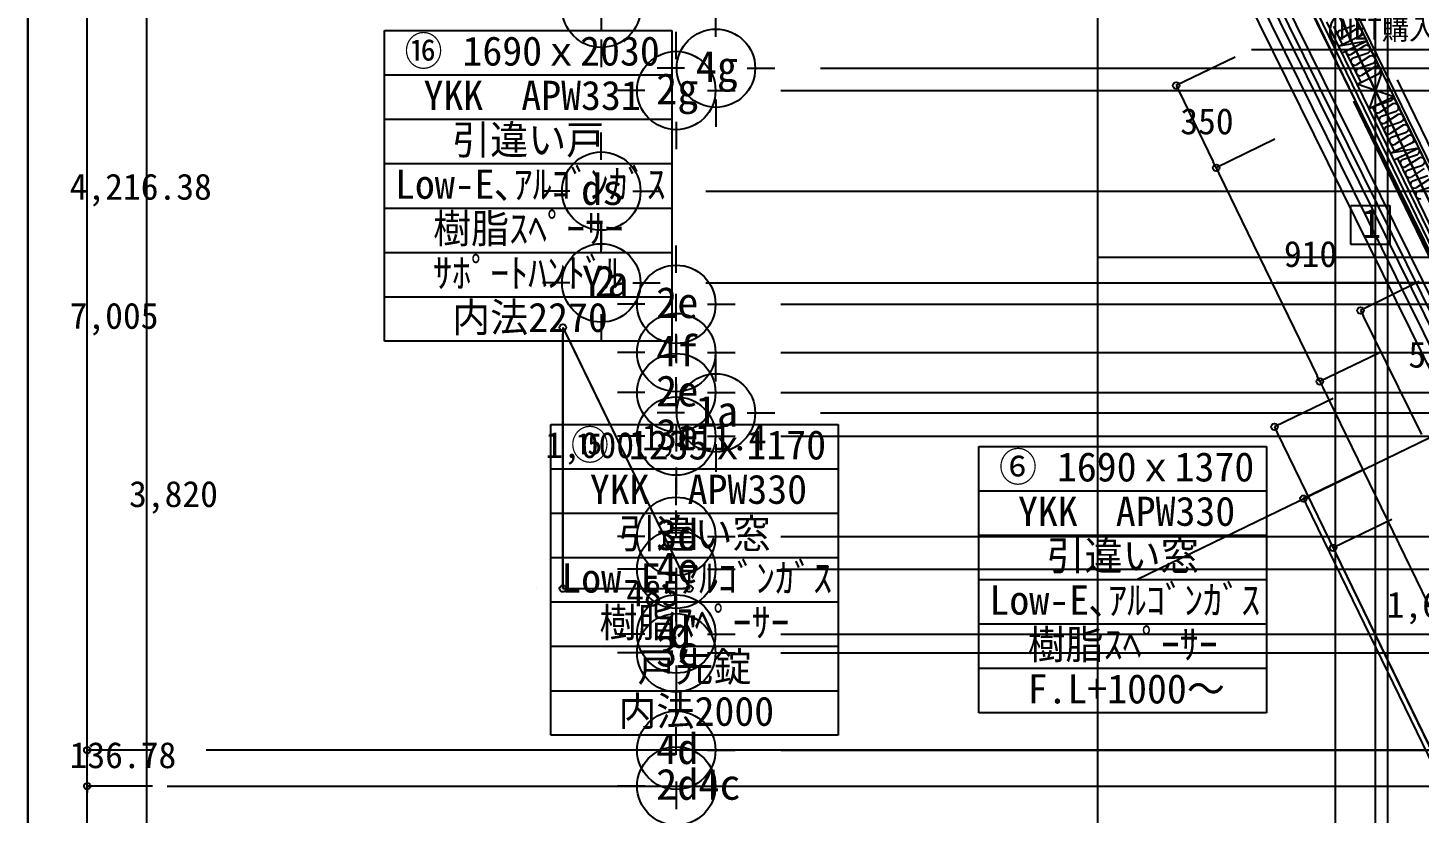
# Model space of a CAD drawing. Header units: metres. Extents: x 10861 to 26950, y 7268 to 22901.
# Drawn here: x 10920 to 16245, y 12473 to 15480 of the extents above; entities that cross this region are included whole.
import ezdxf

# ---------------------------------------------------------------- set-up
doc = ezdxf.new("R2010")
doc.units = ezdxf.units.M

msp = doc.modelspace()

# ---------------------------------------------------------------- linework, layer by layer
at = {"layer": 'COL_1F'}
for p, q in [((16007.3, 15264.4), (16101.8, 15310.2)), ((16101.8, 15310.2), (16053.1, 15169.9)), ((16101.8, 15310.2), (16147.6, 15215.8)), ((16053.1, 15169.9), (16007.3, 15264.4)), ((16147.6, 15215.8), (16007.3, 15264.4)), ((16147.6, 15215.8), (16053.1, 15169.9))]:
    msp.add_line(p, q, dxfattribs=at)
at = {"layer": 'GLID'}
for p, q in [((15014.7, 10010), (15014.7, 22205)), ((15014.7, 10010), (15014.7, 22205)), ((15014.7, 10010), (15014.7, 22205)), ((15924.7, 9325), (15924.7, 22205)), ((15924.7, 9325), (15924.7, 22205)), ((15924.7, 9325), (15924.7, 22205)), ((16077.5, 10010), (16077.5, 22205)), ((16077.5, 10010), (16077.5, 22205)), ((16077.5, 10010), (16077.5, 22205)), ((18614.1, 10010), (14765.1, 17946)), ((18614.1, 10010), (14765.1, 17946)), ((18614.1, 10010), (14765.1, 17946)), ((18480.6, 9945.4), (14580.1, 17856.1)), ((18480.6, 9945.4), (14580.1, 17856.1)), ((18480.6, 9945.4), (14580.1, 17856.1)), ((13114.7, 15579), (13114.7, 15474)), ((13114.7, 15579), (13114.7, 15474)), ((13114.7, 15579), (13114.7, 15474)), ((13553.4, 15445.5), (13553.4, 15550.5)), ((13553.4, 15445.5), (13553.4, 15550.5)), ((13553.4, 15445.5), (13553.4, 15550.5)), ((13401.7, 15360.1), (13401.7, 15465.1)), ((13401.7, 15360.1), (13401.7, 15465.1)), ((13401.7, 15360.1), (13401.7, 15465.1)), ((13114.7, 15435), (13114.7, 15330)), ((13114.7, 15435), (13114.7, 15330)), ((13114.7, 15435), (13114.7, 15330)), ((13433.4, 15325.5), (13328.4, 15325.5)), ((13433.4, 15325.5), (13328.4, 15325.5)), ((13433.4, 15325.5), (13328.4, 15325.5)), ((13673.4, 15325.5), (13778.4, 15325.5)), ((13673.4, 15325.5), (13778.4, 15325.5)), ((13673.4, 15325.5), (13778.4, 15325.5)), ((13953.4, 15325.5), (24358.1, 15325.5)), ((13953.4, 15325.5), (24358.1, 15325.5)), ((13953.4, 15325.5), (24358.1, 15325.5)), ((13281.7, 15240.1), (13176.7, 15240.1)), ((13281.7, 15240.1), (13176.7, 15240.1)), ((13281.7, 15240.1), (13176.7, 15240.1)), ((13521.7, 15240.1), (13626.7, 15240.1)), ((13521.7, 15240.1), (13626.7, 15240.1)), ((13521.7, 15240.1), (13626.7, 15240.1)), ((13801.7, 15240.1), (24358.1, 15240.1)), ((13801.7, 15240.1), (24358.1, 15240.1)), ((13801.7, 15240.1), (24358.1, 15240.1)), ((13553.4, 15205.5), (13553.4, 15100.5)), ((13553.4, 15205.5), (13553.4, 15100.5)), ((13553.4, 15205.5), (13553.4, 15100.5)), ((13114.7, 14974.8), (13114.7, 15079.8)), ((13114.7, 14974.8), (13114.7, 15079.8)), ((13114.7, 14974.8), (13114.7, 15079.8)), ((13401.7, 15120.1), (13401.7, 15015.1)), ((13401.7, 15120.1), (13401.7, 15015.1)), ((13401.7, 15120.1), (13401.7, 15015.1)), ((12994.7, 14854.8), (12889.7, 14854.8)), ((12994.7, 14854.8), (12889.7, 14854.8)), ((12994.7, 14854.8), (12889.7, 14854.8)), ((13234.7, 14854.8), (13339.7, 14854.8)), ((13234.7, 14854.8), (13339.7, 14854.8)), ((13234.7, 14854.8), (13339.7, 14854.8)), ((13514.7, 14854.8), (24358.1, 14854.8)), ((13514.7, 14854.8), (24358.1, 14854.8)), ((13514.7, 14854.8), (24358.1, 14854.8)), ((13114.7, 14734.8), (13114.7, 14629.8)), ((13114.7, 14734.8), (13114.7, 14629.8)), ((13114.7, 14734.8), (13114.7, 14629.8)), ((13114.7, 14623.1), (13114.7, 14728.1)), ((13114.7, 14623.1), (13114.7, 14728.1)), ((13114.7, 14623.1), (13114.7, 14728.1)), ((13401.7, 14541.3), (13401.7, 14646.3)), ((13401.7, 14541.3), (13401.7, 14646.3)), ((13401.7, 14541.3), (13401.7, 14646.3)), ((12994.7, 14503.1), (12889.7, 14503.1)), ((12994.7, 14503.1), (12889.7, 14503.1)), ((12994.7, 14503.1), (12889.7, 14503.1)), ((13234.7, 14503.1), (13339.7, 14503.1)), ((13234.7, 14503.1), (13339.7, 14503.1)), ((13234.7, 14503.1), (13339.7, 14503.1)), ((13514.7, 14503.1), (24358.1, 14503.1)), ((13514.7, 14503.1), (24358.1, 14503.1)), ((13514.7, 14503.1), (24358.1, 14503.1)), ((13401.7, 14356.5), (13401.7, 14461.5)), ((13401.7, 14356.5), (13401.7, 14461.5)), ((13401.7, 14356.5), (13401.7, 14461.5)), ((13114.7, 14383.1), (13114.7, 14278.1)), ((13114.7, 14383.1), (13114.7, 14278.1)), ((13114.7, 14383.1), (13114.7, 14278.1)), ((13281.7, 14421.3), (13176.7, 14421.3)), ((13281.7, 14421.3), (13176.7, 14421.3)), ((13281.7, 14421.3), (13176.7, 14421.3)), ((13521.7, 14421.3), (13626.7, 14421.3)), ((13521.7, 14421.3), (13626.7, 14421.3)), ((13521.7, 14421.3), (13626.7, 14421.3)), ((13801.7, 14421.3), (24358.1, 14421.3)), ((13801.7, 14421.3), (24358.1, 14421.3)), ((13801.7, 14421.3), (24358.1, 14421.3)), ((13401.7, 14203.1), (13401.7, 14308.1)), ((13401.7, 14203.1), (13401.7, 14308.1)), ((13401.7, 14203.1), (13401.7, 14308.1)), ((13401.7, 14301.3), (13401.7, 14196.3)), ((13401.7, 14301.3), (13401.7, 14196.3)), ((13401.7, 14301.3), (13401.7, 14196.3)), ((13281.7, 14236.5), (13176.7, 14236.5)), ((13281.7, 14236.5), (13176.7, 14236.5)), ((13281.7, 14236.5), (13176.7, 14236.5)), ((13521.7, 14236.5), (13626.7, 14236.5)), ((13521.7, 14236.5), (13626.7, 14236.5)), ((13521.7, 14236.5), (13626.7, 14236.5)), ((13553.4, 14125.5), (13553.4, 14230.5)), ((13553.4, 14125.5), (13553.4, 14230.5)), ((13553.4, 14125.5), (13553.4, 14230.5)), ((13801.7, 14236.5), (24358.1, 14236.5)), ((13801.7, 14236.5), (24358.1, 14236.5)), ((13801.7, 14236.5), (24358.1, 14236.5)), ((13401.7, 14036.9), (13401.7, 14141.9)), ((13401.7, 14036.9), (13401.7, 14141.9)), ((13401.7, 14036.9), (13401.7, 14141.9)), ((13401.7, 14116.5), (13401.7, 14011.5)), ((13401.7, 14116.5), (13401.7, 14011.5)), ((13401.7, 14116.5), (13401.7, 14011.5)), ((13281.7, 14083.1), (13176.7, 14083.1)), ((13281.7, 14083.1), (13176.7, 14083.1)), ((13281.7, 14083.1), (13176.7, 14083.1)), ((13521.7, 14083.1), (13626.7, 14083.1)), ((13521.7, 14083.1), (13626.7, 14083.1)), ((13521.7, 14083.1), (13626.7, 14083.1)), ((13801.7, 14083.1), (24358.1, 14083.1)), ((13801.7, 14083.1), (24358.1, 14083.1)), ((13801.7, 14083.1), (24358.1, 14083.1)), ((13433.4, 14005.5), (13328.4, 14005.5)), ((13433.4, 14005.5), (13328.4, 14005.5)), ((13433.4, 14005.5), (13328.4, 14005.5)), ((13673.4, 14005.5), (13778.4, 14005.5)), ((13673.4, 14005.5), (13778.4, 14005.5)), ((13673.4, 14005.5), (13778.4, 14005.5)), ((13953.4, 14005.5), (24358.1, 14005.5)), ((13953.4, 14005.5), (24358.1, 14005.5)), ((13953.4, 14005.5), (24358.1, 14005.5)), ((13401.7, 13963.1), (13401.7, 13858.1)), ((13401.7, 13963.1), (13401.7, 13858.1)), ((13401.7, 13963.1), (13401.7, 13858.1)), ((13281.7, 13916.9), (13176.7, 13916.9)), ((13281.7, 13916.9), (13176.7, 13916.9)), ((13281.7, 13916.9), (13176.7, 13916.9)), ((13521.7, 13916.9), (13626.7, 13916.9)), ((13521.7, 13916.9), (13626.7, 13916.9)), ((13521.7, 13916.9), (13626.7, 13916.9)), ((13801.7, 13916.9), (24358.1, 13916.9)), ((13801.7, 13916.9), (24358.1, 13916.9)), ((13801.7, 13916.9), (24358.1, 13916.9)), ((13553.4, 13885.5), (13553.4, 13780.5)), ((13553.4, 13885.5), (13553.4, 13780.5)), ((13553.4, 13885.5), (13553.4, 13780.5)), ((13401.7, 13796.9), (13401.7, 13691.9)), ((13401.7, 13796.9), (13401.7, 13691.9)), ((13401.7, 13796.9), (13401.7, 13691.9)), ((13401.7, 13652.8), (13401.7, 13757.8)), ((13401.7, 13652.8), (13401.7, 13757.8)), ((13401.7, 13652.8), (13401.7, 13757.8)), ((13401.7, 13526.7), (13401.7, 13631.7)), ((13401.7, 13526.7), (13401.7, 13631.7)), ((13401.7, 13526.7), (13401.7, 13631.7)), ((13281.7, 13532.8), (13176.7, 13532.8)), ((13281.7, 13532.8), (13176.7, 13532.8)), ((13281.7, 13532.8), (13176.7, 13532.8)), ((13521.7, 13532.8), (13626.7, 13532.8)), ((13521.7, 13532.8), (13626.7, 13532.8)), ((13521.7, 13532.8), (13626.7, 13532.8)), ((13801.7, 13532.8), (24358.1, 13532.8)), ((13801.7, 13532.8), (24358.1, 13532.8)), ((13801.7, 13532.8), (24358.1, 13532.8)), ((13281.7, 13406.7), (13176.7, 13406.7)), ((13281.7, 13406.7), (13176.7, 13406.7)), ((13281.7, 13406.7), (13176.7, 13406.7)), ((13401.7, 13412.8), (13401.7, 13307.8)), ((13401.7, 13412.8), (13401.7, 13307.8)), ((13401.7, 13412.8), (13401.7, 13307.8)), ((13401.7, 13278.8), (13401.7, 13383.8)), ((13401.7, 13278.8), (13401.7, 13383.8)), ((13401.7, 13278.8), (13401.7, 13383.8)), ((13521.7, 13406.7), (13626.7, 13406.7)), ((13521.7, 13406.7), (13626.7, 13406.7)), ((13521.7, 13406.7), (13626.7, 13406.7)), ((13801.7, 13406.7), (24358.1, 13406.7)), ((13801.7, 13406.7), (24358.1, 13406.7)), ((13801.7, 13406.7), (24358.1, 13406.7)), ((13401.7, 13207), (13401.7, 13312)), ((13401.7, 13207), (13401.7, 13312)), ((13401.7, 13207), (13401.7, 13312)), ((13401.7, 13286.7), (13401.7, 13181.7)), ((13401.7, 13286.7), (13401.7, 13181.7)), ((13401.7, 13286.7), (13401.7, 13181.7)), ((13281.7, 13158.8), (13176.7, 13158.8)), ((13281.7, 13158.8), (13176.7, 13158.8)), ((13281.7, 13158.8), (13176.7, 13158.8)), ((13521.7, 13158.8), (13626.7, 13158.8)), ((13521.7, 13158.8), (13626.7, 13158.8)), ((13521.7, 13158.8), (13626.7, 13158.8)), ((13801.7, 13158.8), (24358.1, 13158.8)), ((13801.7, 13158.8), (24358.1, 13158.8)), ((13801.7, 13158.8), (24358.1, 13158.8)), ((13281.7, 13087), (13176.7, 13087)), ((13281.7, 13087), (13176.7, 13087)), ((13281.7, 13087), (13176.7, 13087)), ((13521.7, 13087), (13626.7, 13087)), ((13521.7, 13087), (13626.7, 13087)), ((13521.7, 13087), (13626.7, 13087)), ((13801.7, 13087), (24358.1, 13087)), ((13801.7, 13087), (24358.1, 13087)), ((13801.7, 13087), (24358.1, 13087)), ((13401.7, 13038.8), (13401.7, 12933.8)), ((13401.7, 13038.8), (13401.7, 12933.8)), ((13401.7, 13038.8), (13401.7, 12933.8)), ((13401.7, 12967), (13401.7, 12862)), ((13401.7, 12967), (13401.7, 12862)), ((13401.7, 12967), (13401.7, 12862)), ((13401.7, 12833.6), (13401.7, 12938.6)), ((13401.7, 12833.6), (13401.7, 12938.6)), ((13401.7, 12833.6), (13401.7, 12938.6)), ((13401.7, 12696.8), (13401.7, 12801.8)), ((13401.7, 12696.8), (13401.7, 12801.8)), ((13401.7, 12696.8), (13401.7, 12801.8)), ((13281.7, 12713.6), (13176.7, 12713.6)), ((13281.7, 12713.6), (13176.7, 12713.6)), ((13281.7, 12713.6), (13176.7, 12713.6)), ((13521.7, 12713.6), (13626.7, 12713.6)), ((13521.7, 12713.6), (13626.7, 12713.6)), ((13521.7, 12713.6), (13626.7, 12713.6)), ((13801.7, 12713.6), (24358.1, 12713.6)), ((13801.7, 12713.6), (24358.1, 12713.6)), ((13801.7, 12713.6), (24358.1, 12713.6)), ((13281.7, 12576.8), (13176.7, 12576.8)), ((13281.7, 12576.8), (13176.7, 12576.8)), ((13281.7, 12576.8), (13176.7, 12576.8)), ((13401.7, 12593.6), (13401.7, 12488.6)), ((13401.7, 12593.6), (13401.7, 12488.6)), ((13401.7, 12593.6), (13401.7, 12488.6)), ((13521.7, 12576.8), (13626.7, 12576.8)), ((13521.7, 12576.8), (13626.7, 12576.8)), ((13521.7, 12576.8), (13626.7, 12576.8)), ((13801.7, 12576.8), (24358.1, 12576.8)), ((13801.7, 12576.8), (24358.1, 12576.8)), ((13801.7, 12576.8), (24358.1, 12576.8))]:
    msp.add_line(p, q, dxfattribs=at)
for centre in [(13114.7, 15555), (13114.7, 15555), (13114.7, 15555), (13553.4, 15325.5), (13553.4, 15325.5), (13553.4, 15325.5), (13401.7, 15240.1), (13401.7, 15240.1), (13401.7, 15240.1), (13114.7, 14854.8), (13114.7, 14854.8), (13114.7, 14854.8), (13114.7, 14503.1), (13114.7, 14503.1), (13114.7, 14503.1), (13401.7, 14421.3), (13401.7, 14421.3), (13401.7, 14421.3), (13401.7, 14236.5), (13401.7, 14236.5), (13401.7, 14236.5), (13401.7, 14083.1), (13401.7, 14083.1), (13401.7, 14083.1), (13553.4, 14005.5), (13553.4, 14005.5), (13553.4, 14005.5), (13401.7, 13916.9), (13401.7, 13916.9), (13401.7, 13916.9), (13401.7, 13532.8), (13401.7, 13532.8), (13401.7, 13532.8), (13401.7, 13406.7), (13401.7, 13406.7), (13401.7, 13406.7), (13401.7, 13158.8), (13401.7, 13158.8), (13401.7, 13158.8), (13401.7, 13087), (13401.7, 13087), (13401.7, 13087), (13401.7, 12713.6), (13401.7, 12713.6), (13401.7, 12713.6), (13401.7, 12576.8), (13401.7, 12576.8), (13401.7, 12576.8)]:
    msp.add_circle(centre, 150, dxfattribs=at)
at = {"layer": 'WALL_BRACED_1F'}
for p, q in [((16160.7, 15280.4), (16557.8, 14461.7)), ((16160.7, 15280.4), (16557.8, 14461.7)), ((16391.3, 14380.9), (15994.2, 15199.7)), ((16391.3, 14380.9), (15994.2, 15199.7)), ((15982.8, 14649.9), (15982.8, 14799.9)), ((15982.8, 14799.9), (16132.8, 14799.9)), ((16132.8, 14799.9), (16132.8, 14649.9)), ((16132.8, 14649.9), (15982.8, 14649.9))]:
    msp.add_line(p, q, dxfattribs=at)
at = {"layer": 'WALL_NORMAL_1F'}
for p, q in [((15986.3, 15548.3), (16101.8, 15310.2)), ((16567.9, 14377.7), (15989.7, 15569.9)), ((15838.2, 15535.1), (16431.6, 14311.6)), ((15854.2, 15538.8), (16446, 14318.6)), ((16007.3, 15264.4), (15891.8, 15502.5)), ((15936.6, 15410.1), (16031.1, 15455.9)), ((16031.1, 15455.9), (16044.2, 15428.9)), ((16044.2, 15428.9), (15936.6, 15410.1)), ((15949.7, 15383.1), (15936.6, 15410.1)), ((16044.2, 15428.9), (15949.7, 15383.1)), ((16147.6, 15215.8), (16498.9, 14491.4)), ((16404.4, 14445.6), (16053.1, 15169.9)), ((16135.2, 15000.7), (16229.7, 15046.5)), ((16242.7, 15019.5), (16135.2, 15000.7)), ((16242.7, 15019.5), (16148.3, 14973.7)), ((16229.7, 15046.5), (16242.7, 15019.5)), ((16148.3, 14973.7), (16135.2, 15000.7))]:
    msp.add_line(p, q, dxfattribs=at)
at = {"layer": 'データ 001_1F'}
for p, q in [((15924.7, 7962.5), (15924.7, 21845)), ((10920, 20905), (10920, 10850)), ((10920, 10550), (10920, 20905)), ((11147.5, 10850), (11147.5, 17805)), ((11147.5, 12738.6), (11147.5, 16905)), ((15736.2, 15943.7), (19509.7, 8163.2)), ((11375, 11760), (11375, 15530)), ((15539.8, 15368.3), (15314.9, 15259.2)), ((15539.8, 15368.3), (15539.8, 15368.3)), ((15314.9, 15259.2), (15325.8, 15236.8)), ((15325.8, 15236.8), (15456.7, 14966.8)), ((15692.6, 15053.4), (15467.6, 14944.3)), ((15692.6, 15053.4), (15692.6, 15053.4)), ((15692.6, 15053.4), (15692.6, 15053.4)), ((15467.6, 14944.3), (15456.7, 14966.8)), ((15467.6, 14944.3), (15467.6, 14944.3)), ((15467.6, 14944.3), (15478.5, 14921.8)), ((15478.5, 14921.8), (15853.8, 14148)), ((15014.7, 14601.3), (22924.7, 14601.3)), ((16244.2, 14508.5), (16020, 14398)), ((16244.2, 14508.5), (16244.2, 14508.5)), ((16020, 14398), (16031, 14375.5)), ((16020, 14398), (16020, 14398)), ((12867.5, 14332.5), (12867.5, 14332.5)), ((12967.5, 14332.5), (12967.5, 13332.5)), ((12967.5, 14332.5), (13452.5, 13332.5)), ((12967.5, 14332.5), (12967.5, 14307.5)), ((12967.5, 14332.5), (12967.5, 14332.5)), ((12967.5, 14332.5), (12978.4, 14310)), ((13057.5, 14376.1), (13057.5, 14376.1)), ((16254.3, 13922.7), (16031, 14375.5)), ((12967.5, 13357.5), (12967.5, 14307.5)), ((12978.4, 14310), (13441.6, 13355)), ((16089.7, 14234.6), (15864.7, 14125.5)), ((16089.7, 14234.6), (16089.7, 14234.6)), ((16089.7, 14234.6), (16089.7, 14234.6)), ((15864.7, 14125.5), (15853.8, 14148)), ((15864.7, 14125.5), (15864.7, 14125.5)), ((15864.7, 14125.5), (15875.7, 14103.1)), ((15875.7, 14103.1), (16748.4, 12303.6)), ((14560, 12857.5), (14560, 13877.5)), ((14560, 13877.5), (15660, 13877.5)), ((15660, 13877.5), (15660, 12857.5)), ((16026.7, 13786.3), (15801.8, 13677.2)), ((16026.7, 13786.3), (16026.7, 13786.3)), ((14560, 13707.5), (15660, 13707.5)), ((15801.8, 13677.2), (15812.7, 13654.7)), ((15812.7, 13654.7), (16881.8, 11450.3)), ((14560, 13537.5), (15660, 13537.5)), ((12967.5, 13432.5), (12967.5, 13432.5)), ((13452.5, 13432.5), (13452.5, 13432.5)), ((13542.5, 13376.1), (13542.5, 13376.1)), ((14560, 13367.5), (15660, 13367.5)), ((12867.5, 13332.5), (12867.5, 13332.5)), ((12967.5, 13332.5), (12967.5, 13357.5)), ((12967.5, 13332.5), (13452.5, 13332.5)), ((12967.5, 13332.5), (12992.5, 13332.5)), ((12992.5, 13332.5), (13427.5, 13332.5)), ((13452.5, 13332.5), (13427.5, 13332.5)), ((13452.5, 13332.5), (13441.6, 13355)), ((13452.5, 13332.5), (13452.5, 13332.5)), ((13452.5, 13332.5), (13452.5, 13332.5)), ((14560, 13197.5), (15660, 13197.5)), ((14560, 13027.5), (15660, 13027.5)), ((15660, 12857.5), (14560, 12857.5)), ((11147.5, 12713.6), (11147.5, 12738.6)), ((11147.5, 12713.6), (11147.5, 12688.6)), ((11147.5, 12713.6), (11147.5, 12713.6)), ((11397.5, 12713.6), (11147.5, 12713.6)), ((11147.5, 12601.8), (11147.5, 12688.6)), ((11397.5, 12713.6), (11397.5, 12713.6)), ((11397.5, 12713.6), (11397.5, 12713.6)), ((11147.5, 12576.8), (11147.5, 12601.8)), ((11147.5, 12576.8), (11147.5, 12551.8)), ((11147.5, 12576.8), (11147.5, 12576.8)), ((11397.5, 12576.8), (11147.5, 12576.8)), ((11397.5, 12576.8), (11397.5, 12576.8)), ((11397.5, 12576.8), (11397.5, 12576.8)), ((11147.5, 10550), (11147.5, 12551.8))]:
    msp.add_line(p, q, dxfattribs=at)
for centre in [(15314.9, 15259.2), (15467.6, 14944.3), (15467.6, 14944.3), (16020, 14398), (12967.5, 14332.5), (12967.5, 14332.5), (15864.7, 14125.5), (15864.7, 14125.5), (15801.8, 13677.2), (12967.5, 13332.5), (12967.5, 13332.5), (13452.5, 13332.5), (13452.5, 13332.5), (11147.5, 12713.6), (11147.5, 12713.6), (11147.5, 12576.8), (11147.5, 12576.8)]:
    msp.add_circle(centre, 12.5, dxfattribs=at)
at = {"layer": 'データ 001_2F'}
for p, q in [((15014.7, 9798.7), (15014.7, 21845)), ((15924.7, 9922), (15924.7, 21845)), ((16124.7, 9922), (16124.7, 21845)), ((10920, 10550), (10920, 20905)), ((16584.9, 13789.9), (14793.5, 17423.1)), ((11147.5, 12738.6), (11147.5, 16905)), ((12285, 14280), (12285, 15470)), ((12285, 15470), (13385, 15470)), ((13385, 15470), (13385, 14280)), ((16402.3, 15395.4), (15602.3, 15395.4)), ((12285, 15300), (13385, 15300)), ((12285, 15130), (13385, 15130)), ((12285, 14960), (13385, 14960)), ((12285, 14790), (13385, 14790)), ((15166.6, 13369.1), (17907, 14698.3)), ((12285, 14620), (13385, 14620)), ((17504.7, 14503.1), (15697.5, 14503.1)), ((16244.2, 14508.5), (16020, 14398)), ((16244.2, 14508.5), (16244.2, 14508.5)), ((12285, 14450), (13385, 14450)), ((16020, 14398), (16031, 14375.5)), ((16020, 14398), (16020, 14398)), ((16254.3, 13922.7), (16031, 14375.5)), ((13385, 14280), (12285, 14280)), ((12921.5, 12771.7), (12921.5, 13961.7)), ((12921.5, 13961.7), (14021.5, 13961.7)), ((14021.5, 13961.7), (14021.5, 12771.7)), ((12921.5, 13791.7), (14021.5, 13791.7)), ((16026.7, 13786.3), (15801.8, 13677.2)), ((16026.7, 13786.3), (16026.7, 13786.3)), ((15801.8, 13677.2), (15812.7, 13654.7)), ((15812.7, 13654.7), (16881.8, 11450.3)), ((12921.5, 13621.7), (14021.5, 13621.7)), ((12921.5, 13451.7), (14021.5, 13451.7)), ((12921.5, 13281.7), (14021.5, 13281.7)), ((12921.5, 13111.7), (14021.5, 13111.7)), ((12921.5, 12941.7), (14021.5, 12941.7)), ((11147.5, 12713.6), (11147.5, 12738.6)), ((14021.5, 12771.7), (12921.5, 12771.7)), ((11147.5, 12713.6), (11147.5, 12688.6)), ((11147.5, 12713.6), (11147.5, 12713.6)), ((11397.5, 12713.6), (11147.5, 12713.6)), ((11147.5, 12601.8), (11147.5, 12688.6)), ((11397.5, 12713.6), (11397.5, 12713.6)), ((11397.5, 12713.6), (11397.5, 12713.6)), ((26319.4, 12713.6), (11602.5, 12713.6)), ((11147.5, 12576.8), (11147.5, 12601.8)), ((11147.5, 12576.8), (11147.5, 12551.8)), ((11147.5, 12576.8), (11147.5, 12576.8)), ((11397.5, 12576.8), (11147.5, 12576.8)), ((11397.5, 12576.8), (11397.5, 12576.8)), ((11397.5, 12576.8), (11397.5, 12576.8)), ((11452.9, 12576.8), (18123.6, 12576.8)), ((11147.5, 10550), (11147.5, 12551.8))]:
    msp.add_line(p, q, dxfattribs=at)
for centre in [(16020, 14398), (15801.8, 13677.2), (11147.5, 12713.6), (11147.5, 12713.6), (11147.5, 12576.8), (11147.5, 12576.8)]:
    msp.add_circle(centre, 12.5, dxfattribs=at)
at = {"layer": 'データ 001_3F'}
msp.add_line((16478.6, 14005.5), (15014.7, 16974.5), dxfattribs=at)
at = {"layer": '建具(金属窓)_1F'}
for p, q in [((15915.6, 14061.3), (15690.7, 13952.2)), ((15915.6, 14061.3), (15915.6, 14061.3)), ((15690.7, 13952.2), (15701.6, 13929.7)), ((15701.6, 13929.7), (16417.2, 12454.1))]:
    msp.add_line(p, q, dxfattribs=at)
msp.add_circle((15690.7, 13952.2), 12.5, dxfattribs=at)
at = {"layer": '建具(金属窓)_2F'}
for p, q in [((16140.5, 13597.5), (15915.6, 13488.4)), ((16140.5, 13597.5), (16140.5, 13597.5)), ((15915.6, 13488.4), (15926.5, 13465.9)), ((15915.6, 13488.4), (15915.6, 13488.4)), ((16443.6, 12399.7), (15926.5, 13465.9))]:
    msp.add_line(p, q, dxfattribs=at)
msp.add_circle((15915.6, 13488.4), 12.5, dxfattribs=at)
at = {"layer": '手摺_2F'}
for p, q in [((15113.7, 16997.6), (16523.9, 14137.5)), ((16433.3, 13873.5), (14915.7, 16951.5)), ((16467.2, 13972.2), (14989.7, 16968.7)), ((15039.7, 16980.4), (16490.1, 14038.8))]:
    msp.add_line(p, q, dxfattribs=at)
at = {"layer": '断熱材_1F'}
for p, q in [((16031.1, 15455.9), (15997.4, 15525.4)), ((15916.4, 15486.1), (15950.1, 15416.7)), ((15940.7, 15470.4), (15998, 15489.9)), ((15950.1, 15416.7), (16031.1, 15455.9)), ((16004.5, 15476.4), (15953.8, 15443.4)), ((16044.2, 15428.9), (15963.2, 15389.7)), ((15963.2, 15389.7), (16020.8, 15271)), ((16035.9, 15411.7), (15985.2, 15378.7)), ((16101.8, 15310.2), (16044.2, 15428.9)), ((15991.7, 15365.2), (16049, 15384.7)), ((16055.5, 15371.2), (16004.8, 15338.2)), ((16011.4, 15324.7), (16068.6, 15344.2)), ((16020.8, 15271), (16101.8, 15310.2)), ((16075.2, 15330.7), (16024.5, 15297.7)), ((16147.6, 15215.8), (16066.6, 15176.5)), ((16066.6, 15176.5), (16148.7, 15007.3)), ((16080.3, 15182.5), (16137.6, 15202)), ((16144.2, 15188.5), (16093.4, 15155.5)), ((16229.7, 15046.5), (16147.6, 15215.8)), ((16100, 15142), (16157.2, 15161.5)), ((16163.8, 15148), (16113.1, 15115)), ((16119.6, 15101.5), (16176.9, 15121)), ((16183.4, 15107.5), (16132.7, 15074.5)), ((16139.3, 15061), (16196.5, 15080.5)), ((16148.7, 15007.3), (16229.7, 15046.5)), ((16203.1, 15067), (16152.4, 15034.1)), ((16242.7, 15019.5), (16161.8, 14980.3)), ((16428.2, 14637.1), (16242.7, 15019.5)), ((16161.8, 14980.3), (16347.2, 14597.9)), ((16180.7, 14975.6), (16238, 14995)), ((16244.5, 14981.5), (16193.8, 14948.6)), ((16200.4, 14935.1), (16257.6, 14954.5)), ((16264.2, 14941), (16213.4, 14908.1)), ((16220, 14894.6), (16277.3, 14914)), ((16283.8, 14900.5), (16233.1, 14867.6)), ((16239.6, 14854.1), (16296.9, 14873.5))]:
    msp.add_line(p, q, dxfattribs=at)
for centre, start, end in [((15947.3, 15456.9), 115.8734, -64.1266), ((16011.1, 15462.9), -64.1266, 115.8734), ((15978.6, 15392.2), -171.311, -64.1266), ((16042.4, 15398.2), -64.1266, 115.8734), ((15998.3, 15351.7), 115.8734, -64.1266), ((16062.1, 15357.7), -64.1266, 115.8734), ((16017.9, 15311.2), 115.8734, -64.1266), ((16081.7, 15317.2), -64.1266, 115.8734), ((16086.9, 15169), 115.8734, -64.1266), ((16131.1, 15215.4), -64.1266, -1.6502), ((16150.7, 15175), -64.1266, 115.8734), ((16106.5, 15128.5), 115.8734, -64.1266), ((16170.3, 15134.5), -64.1266, 115.8734), ((16126.2, 15088), 115.8734, -64.1266), ((16190, 15094), -64.1266, 115.8734), ((16145.8, 15047.6), 115.8734, -64.1266), ((16209.6, 15053.5), -64.1266, 115.8734), ((16231.4, 15008.5), -64.1266, 45.3446), ((16187.3, 14962.1), 115.8734, -64.1266), ((16251.1, 14968), -64.1266, 115.8734), ((16206.9, 14921.6), 115.8734, -64.1266), ((16226.5, 14881.1), 115.8734, -64.1266), ((16246.2, 14840.6), 115.8734, -64.1266)]:
    msp.add_arc(centre, 15, start, end, dxfattribs=at)
at = {"layer": '部屋_1F'}
msp.add_line((12701.7, 21530), (19069.8, 8614.6), dxfattribs=at)
at = {"layer": '部屋_2F'}
msp.add_line((12701.7, 21530), (19069.8, 8614.6), dxfattribs=at)

# ---------------------------------------------------------------- texts
at = {"layer": 'GLID'}
for s, height, p in [('4g', 118.79, (13476.1, 15273)), ('4g', 118.79, (13476.1, 15273)), ('4g', 118.79, (13476.1, 15273)), ('2g', 118.79, (13324.5, 15187.5)), ('2g', 118.79, (13324.5, 15187.5)), ('2g', 118.79, (13324.5, 15187.5)), ('ds', 118.79, (13037.5, 14802.2)), ('ds', 118.79, (13037.5, 14802.2)), ('ds', 118.79, (13037.5, 14802.2)), ('Y', 118.8, (13040.5, 14450.6)), ('Y', 118.8, (13040.5, 14450.6)), ('Y', 118.8, (13040.5, 14450.6)), ('2', 118.8, (13089.2, 14450.6)), ('2', 118.8, (13089.2, 14450.6)), ('2', 118.8, (13089.2, 14450.6)), ('a', 118.8, (13137.9, 14450.6)), ('a', 118.8, (13137.9, 14450.6)), ('a', 118.8, (13137.9, 14450.6)), ('2e', 118.79, (13324.5, 14368.8)), ('2e', 118.79, (13324.5, 14368.8)), ('2e', 118.79, (13324.5, 14368.8)), ('4f', 118.79, (13324.5, 14184)), ('4f', 118.79, (13324.5, 14184)), ('4f', 118.79, (13324.5, 14184)), ('2e', 118.79, (13324.5, 14030.5)), ('2e', 118.79, (13324.5, 14030.5)), ('2e', 118.79, (13324.5, 14030.5)), ('1a', 118.79, (13476.1, 13952.9)), ('1a', 118.79, (13476.1, 13952.9)), ('1a', 118.79, (13476.1, 13952.9)), ('3e', 118.79, (13324.5, 13864.4)), ('3e', 118.79, (13324.5, 13864.4)), ('3e', 118.79, (13324.5, 13864.4)), ('3d', 118.79, (13324.5, 13480.2)), ('3d', 118.79, (13324.5, 13480.2)), ('3d', 118.79, (13324.5, 13480.2)), ('4e', 118.79, (13324.5, 13354.1)), ('4e', 118.79, (13324.5, 13354.1)), ('4e', 118.79, (13324.5, 13354.1)), ('4', 118.8, (13327.5, 13106.2)), ('4', 118.8, (13327.5, 13106.2)), ('4', 118.8, (13327.5, 13106.2)), ('d', 118.8, (13376.2, 13106.2)), ('d', 118.8, (13376.2, 13106.2)), ('d', 118.8, (13376.2, 13106.2)), ("'", 118.8, (13424.9, 13106.2)), ("'", 118.8, (13424.9, 13106.2)), ("'", 118.8, (13424.9, 13106.2)), ('3c', 118.79, (13324.5, 13034.5)), ('3c', 118.79, (13324.5, 13034.5)), ('3c', 118.79, (13324.5, 13034.5)), ('4d', 118.79, (13324.5, 12661.1)), ('4d', 118.79, (13324.5, 12661.1)), ('4d', 118.79, (13324.5, 12661.1)), ('2d4c', 118.79, (13324.5, 12524.3)), ('2d4c', 118.79, (13324.5, 12524.3)), ('2d4c', 118.79, (13324.5, 12524.3))]:
    msp.add_text(s, height=height, dxfattribs=at).set_placement(p)
at = {"layer": 'WALL_BRACED_1F'}
msp.add_text('1', height=112, dxfattribs=at).set_placement((16022.8, 14675.3))
at = {"layer": 'データ 001_1F'}
for s, height, p in [('350', 100, (15330.5, 15072.3)), ('4,216.38', 100, (11080, 14821.8)), ('910', 100, (15726.9, 14564.4)), ('7,005', 100, (11080, 14327.5)), ('554.84', 100, (16203.2, 14179)), ('1,111.4', 100, (13270.7, 13862)), ('1,000', 100, (12900, 13832.5)), ('⑥ 1690ｘ1370', 112, (14636.6, 13743)), ('3,820', 100, (11307.5, 13645)), ('YKK\u3000APW330', 112, (14709.4, 13573)), ('引違い窓', 112, (14818.7, 13403)), ('485', 100, (13210, 13265)), ('Low-E､ｱﾙｺﾞﾝｶﾞｽ', 112, (14600.2, 13233)), ('樹脂ｽﾍﾟｰｻｰ', 112, (14745.9, 13063)), ('F.L+1000～', 112, (14745.9, 12893)), ('136.78', 100, (11080, 12645.2))]:
    msp.add_text(s, height=height, dxfattribs=at).set_placement(p)
at = {"layer": 'データ 001_2F'}
for s, height, p in [('(NET購入)', 80, (15884.1, 15435)), ('⑯ 1690ｘ2030', 112, (12361.6, 15335.5)), ('YKK\u3000APW331', 112, (12434.4, 15165.5)), ('引違い戸', 112, (12543.7, 14995.5)), ('4,216.38', 100, (11080, 14821.8)), ('Low-E､ｱﾙｺﾞﾝｶﾞｽ', 112, (12325.2, 14825.5)), ('樹脂ｽﾍﾟｰｻｰ', 112, (12470.9, 14655.5)), ('ｻﾎﾟｰﾄﾊﾝﾄﾞﾙ', 112, (12470.9, 14485.5)), ('内法2270', 112, (12543.7, 14315.5)), ('554.84', 100, (16203.2, 14179)), ('⑮ 1235ｘ1170', 112, (12998.1, 13827.2)), ('YKK\u3000APW330', 112, (13070.9, 13657.2)), ('引違い窓', 112, (13180.2, 13487.2)), ('Low-E､ｱﾙｺﾞﾝｶﾞｽ', 112, (12961.7, 13317.2)), ('樹脂ｽﾍﾟｰｻｰ', 112, (13107.3, 13147.2)), ('戸先錠', 112, (13253, 12977.2)), ('内法2000', 112, (13180.2, 12807.2)), ('136.78', 100, (11080, 12645.2))]:
    msp.add_text(s, height=height, dxfattribs=at).set_placement(p)
at = {"layer": '建具(金属窓)_1F'}
msp.add_text('1,690', height=100, dxfattribs=at).set_placement((16120.1, 13221.4))

doc.saveas('drawing.dxf')
